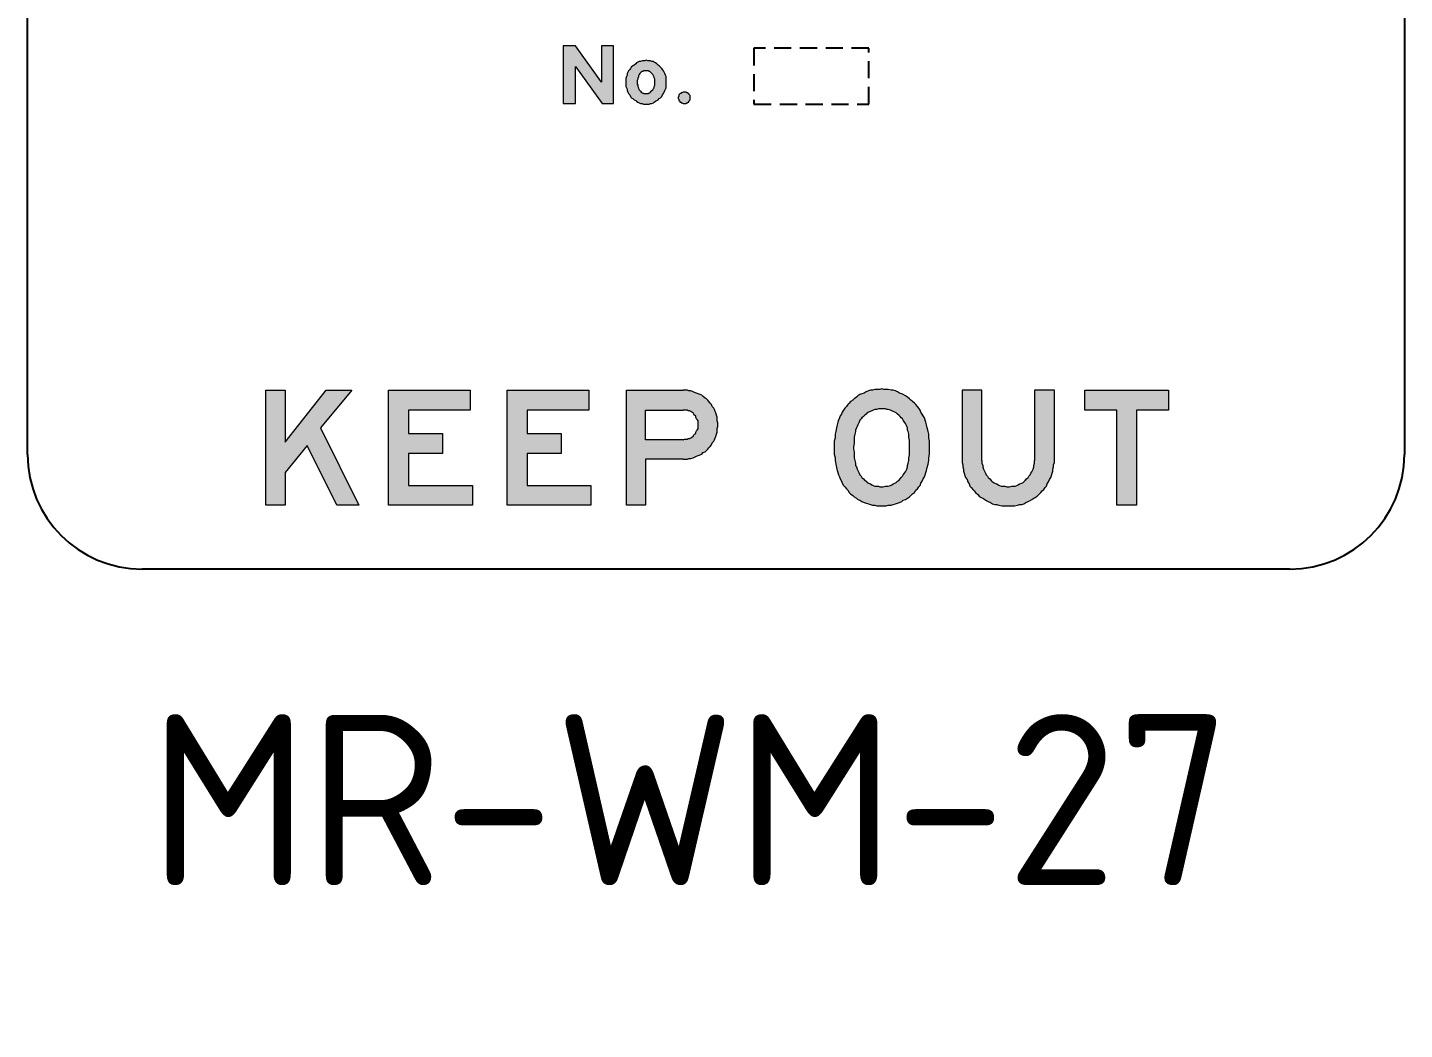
# Model space of a CAD drawing. Extents: x 79 to 946, y -1483 to 269.
# Drawn here: x 168.6 to 288.6, y 109.3 to 196.6 of the extents above; entities that cross this region are included whole.
import ezdxf

# ---------------------------------------------------------------- set-up
doc = ezdxf.new("R2010")
doc.units = 0
doc.header["$LTSCALE"] = 12
doc.header["$MEASUREMENT"] = 0
doc.linetypes.add('DASHED', pattern=[0.75, 0.5, -0.25])
doc.layers.get('0').update_dxf_attribs({"linetype": 'CONTINUOUS'})
for name, color, linetype in [('L25', 1, 'CONTINUOUS'), ('L35', 3, 'CONTINUOUS'), ('T25', 1, 'CONTINUOUS')]:
    doc.layers.add(name, color=color, linetype=linetype)
doc.styles.add('ISO', font='iso3098b.shx')

msp = doc.modelspace()

# ---------------------------------------------------------------- hatches: boundary and pattern name
at = {"layer": 'L25'}
h = msp.add_hatch(color=256, dxfattribs=at)
h.paths.add_polyline_path([(225.83, 190.03), (225.89, 190.03), (225.96, 190.03), (226.02, 190.09), (226.08, 190.09), (226.14, 190.15), (226.2, 190.15), (226.2, 190.21), (226.27, 190.27), (226.33, 190.34), (226.33, 190.4), (226.33, 190.46), (226.33, 190.52), (226.33, 190.58), (226.33, 190.64), (226.33, 190.71), (226.27, 190.77), (226.2, 190.83), (226.2, 190.89), (226.14, 190.89), (226.08, 190.95), (226.02, 190.95), (225.96, 191.02), (225.89, 191.02), (225.83, 191.02), (225.77, 191.02), (225.71, 191.02), (225.59, 190.95), (225.52, 190.95), (225.52, 190.89), (225.46, 190.89), (225.4, 190.83), (225.34, 190.77), (225.34, 190.71), (225.34, 190.64), (225.28, 190.58), (225.28, 190.52), (225.28, 190.46), (225.34, 190.4), (225.34, 190.34), (225.34, 190.27), (225.4, 190.21), (225.46, 190.15), (225.52, 190.15), (225.52, 190.09), (225.59, 190.09), (225.71, 190.03), (225.77, 190.03)])
h.paths.add_polyline_path([(223.42, 190.27), (223.54, 190.34), (223.61, 190.46), (223.73, 190.52), (223.85, 190.64), (223.92, 190.77), (223.98, 190.89), (224.04, 191.02), (224.1, 191.14), (224.16, 191.26), (224.22, 191.39), (224.22, 191.51), (224.22, 191.7), (224.22, 191.82), (224.22, 191.94), (224.22, 192.07), (224.22, 192.19), (224.22, 192.38), (224.16, 192.5), (224.1, 192.62), (224.04, 192.75), (223.98, 192.87), (223.92, 192.99), (223.85, 193.06), (223.73, 193.18), (223.61, 193.3), (223.54, 193.37), (223.42, 193.49), (223.3, 193.55), (223.17, 193.61), (223.11, 193.68), (222.99, 193.68), (222.86, 193.74), (222.74, 193.74), (222.62, 193.74), (222.49, 193.8), (222.37, 193.74), (222.25, 193.74), (222.12, 193.74), (222, 193.68), (221.87, 193.68), (221.75, 193.61), (221.63, 193.55), (221.57, 193.49), (221.44, 193.37), (221.32, 193.3), (221.19, 193.18), (221.13, 193.06), (221.07, 192.99), (220.95, 192.87), (220.88, 192.75), (220.82, 192.62), (220.82, 192.5), (220.76, 192.38), (220.7, 192.19), (220.7, 192.07), (220.7, 191.94), (220.7, 191.82), (220.7, 191.7), (220.7, 191.51), (220.76, 191.39), (220.82, 191.26), (220.82, 191.14), (220.88, 191.02), (220.95, 190.89), (221.07, 190.77), (221.13, 190.64), (221.19, 190.52), (221.32, 190.46), (221.44, 190.34), (221.57, 190.27), (221.63, 190.21), (221.75, 190.15), (221.87, 190.09), (222, 190.03), (222.12, 190.03), (222.25, 189.96), (222.37, 189.96), (222.49, 189.96), (222.62, 189.96), (222.74, 189.96), (222.86, 190.03), (222.99, 190.03), (223.11, 190.09), (223.17, 190.15), (223.3, 190.21)])
h.paths.add_polyline_path([(222.99, 191.14), (223.05, 191.2), (223.11, 191.32), (223.17, 191.39), (223.17, 191.51), (223.24, 191.63), (223.24, 191.7), (223.24, 191.82), (223.24, 191.94), (223.24, 192.01), (223.24, 192.13), (223.17, 192.25), (223.17, 192.31), (223.11, 192.44), (223.05, 192.56), (222.99, 192.62), (222.93, 192.69), (222.86, 192.75), (222.8, 192.81), (222.74, 192.81), (222.68, 192.87), (222.62, 192.87), (222.49, 192.87), (222.43, 192.87), (222.37, 192.87), (222.25, 192.87), (222.18, 192.81), (222.12, 192.81), (222.06, 192.75), (222, 192.69), (221.94, 192.62), (221.87, 192.56), (221.81, 192.44), (221.81, 192.31), (221.75, 192.25), (221.75, 192.13), (221.69, 192.01), (221.69, 191.94), (221.69, 191.82), (221.69, 191.7), (221.75, 191.63), (221.75, 191.51), (221.81, 191.39), (221.81, 191.32), (221.87, 191.2), (221.94, 191.14), (222, 191.08), (222.06, 191.02), (222.12, 190.95), (222.18, 190.95), (222.25, 190.89), (222.37, 190.89), (222.43, 190.89), (222.49, 190.89), (222.62, 190.89), (222.68, 190.89), (222.74, 190.95), (222.8, 190.95), (222.86, 191.02), (222.93, 191.08)], flags=16)
h.paths.add_polyline_path([(215.26, 190.03), (216.31, 190.03), (216.31, 193.24), (218.66, 190.03), (219.65, 190.03), (219.65, 195.04), (218.6, 195.04), (218.6, 191.88), (216.31, 195.04), (215.26, 195.04)])
h.paths.add_polyline_path([(218.69, 113.1), (222.79, 113.1), (222.79, 109.35), (218.69, 109.35)], flags=9)
h = msp.add_hatch(color=256, dxfattribs=at)
h.paths.add_polyline_path([(260.72, 165.04), (268.01, 165.04), (268.01, 163.31), (265.23, 163.31), (265.23, 155.02), (263.5, 155.02), (263.5, 163.31), (260.72, 163.31)])
h.paths.add_polyline_path([(189.34, 165.04), (191.01, 165.04), (191.01, 160.52), (194.6, 165.04), (196.82, 165.04), (194.1, 161.76), (197.44, 155.02), (195.52, 155.02), (192.93, 160.21), (191.01, 157.86), (191.01, 155.02), (189.34, 155.02)])
h.paths.add_polyline_path([(200.04, 165.04), (207.15, 165.04), (207.15, 163.31), (201.77, 163.31), (201.77, 161.27), (204.74, 161.27), (204.74, 159.53), (201.77, 159.53), (201.77, 156.75), (207.34, 156.75), (207.34, 155.02), (200.04, 155.02)])
h.paths.add_polyline_path([(210.37, 165.04), (217.48, 165.04), (217.48, 163.31), (212.1, 163.31), (212.1, 161.27), (215.07, 161.27), (215.07, 159.53), (212.1, 159.53), (212.1, 156.75), (217.67, 156.75), (217.67, 155.02), (210.37, 155.02)])
h.paths.add_polyline_path([(243.03, 163.43), (242.84, 163.43), (242.72, 163.43), (242.59, 163.37), (242.41, 163.37), (242.28, 163.31), (242.16, 163.24), (242.04, 163.18), (241.85, 163.12), (241.73, 163.06), (241.67, 162.94), (241.54, 162.87), (241.42, 162.75), (241.29, 162.63), (241.23, 162.56), (241.11, 162.44), (241.05, 162.25), (240.99, 162.13), (240.92, 162.01), (240.86, 161.88), (240.8, 161.76), (240.74, 161.57), (240.74, 161.45), (240.68, 161.2), (240.61, 160.96), (240.61, 160.65), (240.61, 160.4), (240.55, 160.15), (240.55, 159.9), (240.61, 159.66), (240.61, 159.41), (240.61, 159.16), (240.68, 158.92), (240.74, 158.67), (240.74, 158.48), (240.8, 158.36), (240.86, 158.17), (240.92, 158.05), (240.99, 157.93), (241.05, 157.8), (241.11, 157.68), (241.23, 157.55), (241.29, 157.43), (241.42, 157.31), (241.54, 157.18), (241.67, 157.12), (241.73, 157), (241.85, 156.94), (242.04, 156.87), (242.16, 156.81), (242.28, 156.75), (242.41, 156.69), (242.59, 156.69), (242.72, 156.69), (242.84, 156.63), (243.03, 156.63), (243.15, 156.63), (243.34, 156.69), (243.46, 156.69), (243.58, 156.69), (243.77, 156.75), (243.89, 156.81), (244.02, 156.87), (244.14, 156.94), (244.26, 157), (244.39, 157.12), (244.51, 157.18), (244.63, 157.31), (244.7, 157.43), (244.82, 157.55), (244.88, 157.68), (245.01, 157.8), (245.07, 157.93), (245.13, 158.05), (245.19, 158.17), (245.25, 158.36), (245.25, 158.48), (245.31, 158.67), (245.38, 158.92), (245.38, 159.16), (245.44, 159.41), (245.44, 159.66), (245.44, 159.9), (245.44, 160.15), (245.44, 160.4), (245.44, 160.65), (245.38, 160.96), (245.38, 161.2), (245.31, 161.45), (245.25, 161.57), (245.25, 161.76), (245.19, 161.88), (245.13, 162.01), (245.07, 162.13), (245.01, 162.25), (244.88, 162.44), (244.82, 162.56), (244.7, 162.63), (244.63, 162.75), (244.51, 162.87), (244.39, 162.94), (244.26, 163.06), (244.14, 163.12), (244.02, 163.18), (243.89, 163.24), (243.77, 163.31), (243.58, 163.37), (243.46, 163.37), (243.34, 163.43), (243.15, 163.43)], flags=16)
h.paths.add_polyline_path([(243.03, 165.16), (242.84, 165.1), (242.59, 165.1), (242.41, 165.1), (242.22, 165.04), (242.04, 165.04), (241.85, 164.98), (241.67, 164.91), (241.48, 164.79), (241.29, 164.73), (241.11, 164.67), (240.92, 164.54), (240.8, 164.42), (240.61, 164.3), (240.49, 164.17), (240.3, 164.05), (240.18, 163.92), (240.06, 163.8), (239.93, 163.62), (239.81, 163.49), (239.69, 163.31), (239.56, 163.12), (239.5, 162.94), (239.38, 162.81), (239.32, 162.63), (239.25, 162.44), (239.19, 162.25), (239.13, 162.01), (239.07, 161.76), (239.01, 161.45), (238.94, 161.2), (238.94, 160.89), (238.88, 160.59), (238.88, 160.34), (238.88, 160.03), (238.88, 159.72), (238.88, 159.47), (238.94, 159.16), (238.94, 158.92), (239.01, 158.61), (239.07, 158.3), (239.13, 158.05), (239.19, 157.86), (239.25, 157.68), (239.32, 157.49), (239.38, 157.31), (239.5, 157.12), (239.56, 156.94), (239.69, 156.75), (239.81, 156.63), (239.93, 156.44), (240.06, 156.32), (240.18, 156.13), (240.3, 156.01), (240.49, 155.88), (240.61, 155.76), (240.8, 155.64), (240.92, 155.51), (241.11, 155.45), (241.29, 155.33), (241.48, 155.27), (241.67, 155.2), (241.85, 155.14), (242.04, 155.08), (242.22, 155.02), (242.41, 155.02), (242.59, 154.96), (242.84, 154.96), (243.03, 154.96), (243.21, 154.96), (243.4, 154.96), (243.58, 155.02), (243.83, 155.02), (244.02, 155.08), (244.2, 155.14), (244.39, 155.2), (244.57, 155.27), (244.76, 155.33), (244.88, 155.45), (245.07, 155.51), (245.25, 155.64), (245.44, 155.76), (245.56, 155.88), (245.69, 156.01), (245.87, 156.13), (245.99, 156.32), (246.12, 156.44), (246.24, 156.63), (246.37, 156.75), (246.43, 156.94), (246.55, 157.12), (246.61, 157.31), (246.74, 157.49), (246.8, 157.68), (246.86, 157.86), (246.92, 158.05), (246.98, 158.3), (247.05, 158.61), (247.11, 158.92), (247.11, 159.16), (247.17, 159.47), (247.17, 159.72), (247.17, 160.03), (247.17, 160.34), (247.17, 160.59), (247.11, 160.89), (247.11, 161.2), (247.05, 161.45), (246.98, 161.76), (246.92, 162.01), (246.86, 162.25), (246.8, 162.44), (246.74, 162.63), (246.61, 162.81), (246.55, 162.94), (246.43, 163.12), (246.37, 163.31), (246.24, 163.49), (246.12, 163.62), (245.99, 163.8), (245.87, 163.92), (245.69, 164.05), (245.56, 164.17), (245.44, 164.3), (245.25, 164.42), (245.07, 164.54), (244.88, 164.67), (244.76, 164.73), (244.57, 164.79), (244.39, 164.91), (244.2, 164.98), (244.02, 165.04), (243.83, 165.04), (243.58, 165.1), (243.4, 165.1), (243.21, 165.1)])
h.paths.add_polyline_path([(251.75, 158.92), (251.75, 165.04), (250.02, 165.04), (250.02, 158.92), (250.02, 158.73), (250.08, 158.54), (250.08, 158.36), (250.14, 158.17), (250.14, 157.99), (250.2, 157.8), (250.26, 157.62), (250.32, 157.43), (250.45, 157.25), (250.51, 157.06), (250.63, 156.87), (250.7, 156.69), (250.82, 156.56), (250.94, 156.38), (251.07, 156.26), (251.19, 156.13), (251.38, 155.95), (251.5, 155.82), (251.69, 155.7), (251.81, 155.64), (251.99, 155.51), (252.18, 155.39), (252.3, 155.33), (252.49, 155.27), (252.67, 155.14), (252.86, 155.08), (253.05, 155.08), (253.23, 155.02), (253.48, 154.96), (253.66, 154.96), (253.85, 154.96), (254.04, 154.96), (254.22, 154.96), (254.41, 154.96), (254.59, 154.96), (254.84, 155.02), (255.03, 155.08), (255.21, 155.08), (255.4, 155.14), (255.58, 155.27), (255.77, 155.33), (255.89, 155.39), (256.08, 155.51), (256.26, 155.64), (256.39, 155.7), (256.57, 155.82), (256.7, 155.95), (256.88, 156.13), (257, 156.26), (257.13, 156.38), (257.25, 156.56), (257.38, 156.69), (257.44, 156.87), (257.56, 157.06), (257.62, 157.25), (257.75, 157.43), (257.81, 157.62), (257.87, 157.8), (257.93, 157.99), (257.93, 158.17), (257.99, 158.36), (257.99, 158.54), (258.06, 158.73), (258.06, 158.92), (258.06, 165.04), (256.32, 165.04), (256.32, 158.92), (256.32, 158.79), (256.32, 158.67), (256.26, 158.48), (256.26, 158.36), (256.2, 158.17), (256.14, 158.05), (256.08, 157.93), (256.01, 157.8), (255.95, 157.68), (255.83, 157.55), (255.77, 157.43), (255.64, 157.31), (255.52, 157.18), (255.46, 157.12), (255.33, 157), (255.21, 156.94), (255.03, 156.87), (254.9, 156.81), (254.78, 156.75), (254.65, 156.69), (254.47, 156.69), (254.34, 156.69), (254.16, 156.63), (254.04, 156.63), (253.91, 156.63), (253.73, 156.69), (253.6, 156.69), (253.42, 156.69), (253.29, 156.75), (253.17, 156.81), (253.05, 156.87), (252.86, 156.94), (252.74, 157), (252.61, 157.12), (252.55, 157.18), (252.43, 157.31), (252.3, 157.43), (252.24, 157.55), (252.12, 157.68), (252.06, 157.8), (251.99, 157.93), (251.93, 158.05), (251.87, 158.17), (251.81, 158.36), (251.81, 158.48), (251.75, 158.67), (251.75, 158.79)])
h.paths.add_polyline_path([(225.71, 160.71), (222.43, 160.71), (222.43, 163.31), (225.71, 163.31), (225.83, 163.31), (225.96, 163.31), (226.08, 163.31), (226.14, 163.24), (226.26, 163.24), (226.39, 163.18), (226.45, 163.12), (226.57, 163.06), (226.64, 162.94), (226.7, 162.87), (226.82, 162.81), (226.82, 162.69), (226.88, 162.56), (226.94, 162.5), (227.01, 162.38), (227.01, 162.25), (227.01, 162.13), (227.01, 162.01), (227.01, 161.95), (227.01, 161.82), (227.01, 161.7), (226.94, 161.57), (226.88, 161.51), (226.82, 161.39), (226.82, 161.27), (226.7, 161.2), (226.64, 161.14), (226.57, 161.02), (226.45, 160.96), (226.39, 160.89), (226.26, 160.83), (226.14, 160.83), (226.08, 160.77), (225.96, 160.77), (225.83, 160.77)], flags=16)
h.paths.add_polyline_path([(225.71, 159.04), (222.43, 159.04), (222.43, 155.02), (220.76, 155.02), (220.76, 165.04), (225.71, 165.04), (225.89, 165.04), (226.08, 165.04), (226.2, 164.98), (226.39, 164.98), (226.57, 164.91), (226.7, 164.85), (226.88, 164.79), (227.01, 164.73), (227.19, 164.67), (227.32, 164.61), (227.44, 164.48), (227.63, 164.36), (227.75, 164.3), (227.87, 164.17), (227.93, 164.05), (228.06, 163.92), (228.18, 163.8), (228.24, 163.62), (228.37, 163.49), (228.43, 163.37), (228.49, 163.18), (228.55, 163.06), (228.61, 162.87), (228.68, 162.69), (228.68, 162.56), (228.68, 162.38), (228.74, 162.19), (228.74, 162.01), (228.74, 161.88), (228.68, 161.7), (228.68, 161.51), (228.68, 161.39), (228.61, 161.2), (228.55, 161.02), (228.49, 160.89), (228.43, 160.71), (228.37, 160.59), (228.24, 160.46), (228.18, 160.28), (228.06, 160.15), (227.93, 160.03), (227.87, 159.9), (227.75, 159.78), (227.63, 159.66), (227.44, 159.6), (227.32, 159.47), (227.19, 159.41), (227.01, 159.35), (226.88, 159.29), (226.7, 159.22), (226.57, 159.16), (226.39, 159.1), (226.2, 159.1), (226.08, 159.04), (225.89, 159.04)])

# ---------------------------------------------------------------- linework, layer by layer
at = {"color": 3, "lineweight": 0}
for points in [[(215.26, 190.03), (216.31, 190.03), (216.31, 193.24), (218.66, 190.03), (219.65, 190.03), (219.65, 195.04), (218.6, 195.04), (218.6, 191.88), (216.31, 195.04), (215.26, 195.04), (215.26, 190.03), (215.26, 190.03)], [(223.42, 190.27), (223.54, 190.34), (223.61, 190.46), (223.73, 190.52), (223.85, 190.64), (223.92, 190.77), (223.98, 190.89), (224.04, 191.02), (224.1, 191.14), (224.16, 191.26), (224.22, 191.39), (224.22, 191.51), (224.22, 191.7), (224.22, 191.82), (224.22, 191.94), (224.22, 192.07), (224.22, 192.19), (224.22, 192.38), (224.16, 192.5), (224.1, 192.62), (224.04, 192.75), (223.98, 192.87), (223.92, 192.99), (223.85, 193.06), (223.73, 193.18), (223.61, 193.3), (223.54, 193.37), (223.42, 193.49), (223.3, 193.55), (223.17, 193.61), (223.11, 193.68), (222.99, 193.68), (222.86, 193.74), (222.74, 193.74), (222.62, 193.74), (222.49, 193.8), (222.37, 193.74), (222.25, 193.74), (222.12, 193.74), (222, 193.68), (221.87, 193.68), (221.75, 193.61), (221.63, 193.55), (221.57, 193.49), (221.44, 193.37), (221.32, 193.3), (221.19, 193.18), (221.13, 193.06), (221.07, 192.99), (220.95, 192.87), (220.88, 192.75), (220.82, 192.62), (220.82, 192.5), (220.76, 192.38), (220.7, 192.19), (220.7, 192.07), (220.7, 191.94), (220.7, 191.82), (220.7, 191.7), (220.7, 191.51), (220.76, 191.39), (220.82, 191.26), (220.82, 191.14), (220.88, 191.02), (220.95, 190.89), (221.07, 190.77), (221.13, 190.64), (221.19, 190.52), (221.32, 190.46), (221.44, 190.34), (221.57, 190.27), (221.63, 190.21), (221.75, 190.15), (221.87, 190.09), (222, 190.03), (222.12, 190.03), (222.25, 189.96), (222.37, 189.96), (222.49, 189.96), (222.62, 189.96), (222.74, 189.96), (222.86, 190.03), (222.99, 190.03), (223.11, 190.09), (223.17, 190.15), (223.3, 190.21), (223.42, 190.27), (223.42, 190.27)], [(222.99, 191.14), (223.05, 191.2), (223.11, 191.32), (223.17, 191.39), (223.17, 191.51), (223.24, 191.63), (223.24, 191.7), (223.24, 191.82), (223.24, 191.94), (223.24, 192.01), (223.24, 192.13), (223.17, 192.25), (223.17, 192.31), (223.11, 192.44), (223.05, 192.56), (222.99, 192.62), (222.93, 192.69), (222.86, 192.75), (222.8, 192.81), (222.74, 192.81), (222.68, 192.87), (222.62, 192.87), (222.49, 192.87), (222.43, 192.87), (222.37, 192.87), (222.25, 192.87), (222.18, 192.81), (222.12, 192.81), (222.06, 192.75), (222, 192.69), (221.94, 192.62), (221.87, 192.56), (221.81, 192.44), (221.81, 192.31), (221.75, 192.25), (221.75, 192.13), (221.69, 192.01), (221.69, 191.94), (221.69, 191.82), (221.69, 191.7), (221.75, 191.63), (221.75, 191.51), (221.81, 191.39), (221.81, 191.32), (221.87, 191.2), (221.94, 191.14), (222, 191.08), (222.06, 191.02), (222.12, 190.95), (222.18, 190.95), (222.25, 190.89), (222.37, 190.89), (222.43, 190.89), (222.49, 190.89), (222.62, 190.89), (222.68, 190.89), (222.74, 190.95), (222.8, 190.95), (222.86, 191.02), (222.93, 191.08), (222.99, 191.14), (222.99, 191.14)], [(225.83, 190.03), (225.89, 190.03), (225.96, 190.03), (226.02, 190.09), (226.08, 190.09), (226.14, 190.15), (226.2, 190.15), (226.2, 190.21), (226.27, 190.27), (226.33, 190.34), (226.33, 190.4), (226.33, 190.46), (226.33, 190.52), (226.33, 190.58), (226.33, 190.64), (226.33, 190.71), (226.27, 190.77), (226.2, 190.83), (226.2, 190.89), (226.14, 190.89), (226.08, 190.95), (226.02, 190.95), (225.96, 191.02), (225.89, 191.02), (225.83, 191.02), (225.77, 191.02), (225.71, 191.02), (225.59, 190.95), (225.52, 190.95), (225.52, 190.89), (225.46, 190.89), (225.4, 190.83), (225.34, 190.77), (225.34, 190.71), (225.34, 190.64), (225.28, 190.58), (225.28, 190.52), (225.28, 190.46), (225.34, 190.4), (225.34, 190.34), (225.34, 190.27), (225.4, 190.21), (225.46, 190.15), (225.52, 190.15), (225.52, 190.09), (225.59, 190.09), (225.71, 190.03), (225.77, 190.03), (225.83, 190.03), (225.83, 190.03)], [(189.34, 165.04), (191.01, 165.04), (191.01, 160.52), (194.6, 165.04), (196.82, 165.04), (194.1, 161.76), (197.44, 155.02), (195.52, 155.02), (192.93, 160.21), (191.01, 157.86), (191.01, 155.02), (189.34, 155.02), (189.34, 165.04), (189.34, 165.04)], [(200.04, 165.04), (207.15, 165.04), (207.15, 163.31), (201.77, 163.31), (201.77, 161.27), (204.74, 161.27), (204.74, 159.53), (201.77, 159.53), (201.77, 156.75), (207.34, 156.75), (207.34, 155.02), (200.04, 155.02), (200.04, 165.04), (200.04, 165.04)], [(210.37, 165.04), (217.48, 165.04), (217.48, 163.31), (212.1, 163.31), (212.1, 161.27), (215.07, 161.27), (215.07, 159.53), (212.1, 159.53), (212.1, 156.75), (217.67, 156.75), (217.67, 155.02), (210.37, 155.02), (210.37, 165.04), (210.37, 165.04)], [(220.76, 165.04), (225.71, 165.04)], [(225.71, 159.04), (222.43, 159.04), (222.43, 155.02), (220.76, 155.02), (220.76, 165.04)], [(228.74, 162.01), (228.74, 162.19), (228.68, 162.38), (228.68, 162.56), (228.68, 162.69), (228.61, 162.87), (228.55, 163.06), (228.49, 163.18), (228.43, 163.37), (228.37, 163.49), (228.24, 163.62), (228.18, 163.8), (228.06, 163.92), (227.93, 164.05), (227.87, 164.17), (227.75, 164.3), (227.63, 164.36), (227.44, 164.48), (227.32, 164.61), (227.19, 164.67), (227.01, 164.73), (226.88, 164.79), (226.7, 164.85), (226.57, 164.91), (226.39, 164.98), (226.2, 164.98), (226.08, 165.04), (225.89, 165.04), (225.71, 165.04)], [(243.03, 165.16), (242.84, 165.1), (242.59, 165.1), (242.41, 165.1), (242.22, 165.04), (242.04, 165.04), (241.85, 164.98), (241.67, 164.91), (241.48, 164.79), (241.29, 164.73), (241.11, 164.67), (240.92, 164.54), (240.8, 164.42), (240.61, 164.3), (240.49, 164.17), (240.3, 164.05), (240.18, 163.92), (240.06, 163.8), (239.93, 163.62)], [(246.12, 163.62), (245.99, 163.8), (245.87, 163.92), (245.69, 164.05), (245.56, 164.17), (245.44, 164.3), (245.25, 164.42), (245.07, 164.54), (244.88, 164.67), (244.76, 164.73), (244.57, 164.79), (244.39, 164.91), (244.2, 164.98), (244.02, 165.04), (243.83, 165.04), (243.58, 165.1), (243.4, 165.1), (243.21, 165.1), (243.03, 165.16)], [(250.02, 165.04), (250.02, 158.92), (250.02, 158.73), (250.08, 158.54), (250.08, 158.36), (250.14, 158.17), (250.14, 157.99), (250.2, 157.8), (250.26, 157.62), (250.32, 157.43), (250.45, 157.25), (250.51, 157.06), (250.63, 156.87), (250.7, 156.69), (250.82, 156.56), (250.94, 156.38), (251.07, 156.26), (251.19, 156.13), (251.38, 155.95), (251.5, 155.82), (251.69, 155.7), (251.81, 155.64), (251.99, 155.51), (252.18, 155.39), (252.3, 155.33), (252.49, 155.27), (252.67, 155.14), (252.86, 155.08), (253.05, 155.08), (253.23, 155.02), (253.48, 154.96), (253.66, 154.96), (253.85, 154.96), (254.04, 154.96), (254.22, 154.96), (254.41, 154.96), (254.59, 154.96), (254.84, 155.02), (255.03, 155.08), (255.21, 155.08), (255.4, 155.14), (255.58, 155.27), (255.77, 155.33), (255.89, 155.39), (256.08, 155.51), (256.26, 155.64), (256.39, 155.7), (256.57, 155.82), (256.7, 155.95), (256.88, 156.13), (257, 156.26), (257.13, 156.38), (257.25, 156.56), (257.38, 156.69), (257.44, 156.87), (257.56, 157.06), (257.62, 157.25), (257.75, 157.43), (257.81, 157.62), (257.87, 157.8), (257.93, 157.99), (257.93, 158.17), (257.99, 158.36), (257.99, 158.54), (258.06, 158.73), (258.06, 158.92), (258.06, 165.04), (256.32, 165.04), (256.32, 158.92)], [(251.75, 158.92), (251.75, 165.04), (250.02, 165.04)], [(260.72, 165.04), (268.01, 165.04), (268.01, 163.31), (265.23, 163.31), (265.23, 155.02), (263.5, 155.02), (263.5, 163.31), (260.72, 163.31), (260.72, 165.04), (260.72, 165.04)], [(222.43, 163.31), (225.71, 163.31)], [(225.71, 160.71), (222.43, 160.71), (222.43, 163.31)], [(227.01, 162.01), (227.01, 162.13), (227.01, 162.25), (227.01, 162.38), (226.94, 162.5), (226.88, 162.56), (226.82, 162.69), (226.82, 162.81), (226.7, 162.87), (226.64, 162.94), (226.57, 163.06), (226.45, 163.12), (226.39, 163.18), (226.26, 163.24), (226.14, 163.24), (226.08, 163.31), (225.96, 163.31), (225.83, 163.31), (225.71, 163.31)], [(239.93, 163.62), (239.81, 163.49), (239.69, 163.31), (239.56, 163.12), (239.5, 162.94), (239.38, 162.81), (239.32, 162.63), (239.25, 162.44), (239.19, 162.25), (239.13, 162.01)], [(243.03, 163.43), (242.84, 163.43), (242.72, 163.43), (242.59, 163.37), (242.41, 163.37), (242.28, 163.31), (242.16, 163.24), (242.04, 163.18), (241.85, 163.12), (241.73, 163.06), (241.67, 162.94), (241.54, 162.87), (241.42, 162.75), (241.29, 162.63), (241.23, 162.56)], [(244.82, 162.56), (244.7, 162.63), (244.63, 162.75), (244.51, 162.87), (244.39, 162.94), (244.26, 163.06), (244.14, 163.12), (244.02, 163.18), (243.89, 163.24), (243.77, 163.31), (243.58, 163.37), (243.46, 163.37), (243.34, 163.43), (243.15, 163.43), (243.03, 163.43)], [(246.92, 162.01), (246.86, 162.25), (246.8, 162.44), (246.74, 162.63), (246.61, 162.81), (246.55, 162.94), (246.43, 163.12), (246.37, 163.31), (246.24, 163.49), (246.12, 163.62)], [(225.71, 159.04), (225.89, 159.04), (226.08, 159.04), (226.2, 159.1), (226.39, 159.1), (226.57, 159.16), (226.7, 159.22), (226.88, 159.29), (227.01, 159.35), (227.19, 159.41), (227.32, 159.47), (227.44, 159.6), (227.63, 159.66), (227.75, 159.78), (227.87, 159.9), (227.93, 160.03), (228.06, 160.15), (228.18, 160.28), (228.24, 160.46), (228.37, 160.59), (228.43, 160.71), (228.49, 160.89), (228.55, 161.02), (228.61, 161.2), (228.68, 161.39), (228.68, 161.51), (228.68, 161.7), (228.74, 161.88), (228.74, 162.01)], [(225.71, 160.71), (225.83, 160.77), (225.96, 160.77), (226.08, 160.77), (226.14, 160.83), (226.26, 160.83), (226.39, 160.89), (226.45, 160.96), (226.57, 161.02), (226.64, 161.14), (226.7, 161.2), (226.82, 161.27), (226.82, 161.39), (226.88, 161.51), (226.94, 161.57), (227.01, 161.7), (227.01, 161.82), (227.01, 161.95), (227.01, 162.01)], [(239.13, 162.01), (239.07, 161.76), (239.01, 161.45), (238.94, 161.2), (238.94, 160.89), (238.88, 160.59), (238.88, 160.34), (238.88, 160.03), (238.88, 159.72), (238.88, 159.47), (238.94, 159.16), (238.94, 158.92), (239.01, 158.61), (239.07, 158.3), (239.13, 158.05)], [(241.23, 162.56), (241.11, 162.44), (241.05, 162.25), (240.99, 162.13), (240.92, 162.01), (240.86, 161.88), (240.8, 161.76), (240.74, 161.57), (240.74, 161.45)], [(245.31, 161.45), (245.25, 161.57), (245.25, 161.76), (245.19, 161.88), (245.13, 162.01), (245.07, 162.13), (245.01, 162.25), (244.88, 162.44), (244.82, 162.56)], [(246.92, 158.05), (246.98, 158.3), (247.05, 158.61), (247.11, 158.92), (247.11, 159.16), (247.17, 159.47), (247.17, 159.72), (247.17, 160.03), (247.17, 160.34), (247.17, 160.59), (247.11, 160.89), (247.11, 161.2), (247.05, 161.45), (246.98, 161.76), (246.92, 162.01)], [(240.74, 161.45), (240.68, 161.2), (240.61, 160.96), (240.61, 160.65), (240.61, 160.4), (240.55, 160.15), (240.55, 159.9), (240.61, 159.66), (240.61, 159.41), (240.61, 159.16), (240.68, 158.92), (240.74, 158.67)], [(245.31, 158.67), (245.38, 158.92), (245.38, 159.16), (245.44, 159.41), (245.44, 159.66), (245.44, 159.9), (245.44, 160.15), (245.44, 160.4), (245.44, 160.65), (245.38, 160.96), (245.38, 161.2), (245.31, 161.45)], [(240.74, 158.67), (240.74, 158.48), (240.8, 158.36), (240.86, 158.17), (240.92, 158.05), (240.99, 157.93), (241.05, 157.8), (241.11, 157.68), (241.23, 157.55)], [(244.82, 157.55), (244.88, 157.68), (245.01, 157.8), (245.07, 157.93), (245.13, 158.05), (245.19, 158.17), (245.25, 158.36), (245.25, 158.48), (245.31, 158.67)], [(251.75, 158.92), (251.75, 158.79), (251.75, 158.67), (251.81, 158.48), (251.81, 158.36), (251.87, 158.17), (251.93, 158.05), (251.99, 157.93), (252.06, 157.8), (252.12, 157.68), (252.24, 157.55), (252.3, 157.43), (252.43, 157.31), (252.55, 157.18), (252.61, 157.12), (252.74, 157), (252.86, 156.94), (253.05, 156.87), (253.17, 156.81), (253.29, 156.75), (253.42, 156.69), (253.6, 156.69), (253.73, 156.69), (253.91, 156.63), (254.04, 156.63), (254.16, 156.63), (254.34, 156.69), (254.47, 156.69), (254.65, 156.69), (254.78, 156.75), (254.9, 156.81), (255.03, 156.87), (255.21, 156.94), (255.33, 157), (255.46, 157.12), (255.52, 157.18), (255.64, 157.31), (255.77, 157.43), (255.83, 157.55), (255.95, 157.68), (256.01, 157.8), (256.08, 157.93), (256.14, 158.05), (256.2, 158.17), (256.26, 158.36), (256.26, 158.48), (256.32, 158.67), (256.32, 158.79), (256.32, 158.92)], [(239.13, 158.05), (239.19, 157.86), (239.25, 157.68), (239.32, 157.49), (239.38, 157.31), (239.5, 157.12), (239.56, 156.94), (239.69, 156.75), (239.81, 156.63), (239.93, 156.44)], [(241.23, 157.55), (241.29, 157.43), (241.42, 157.31), (241.54, 157.18), (241.67, 157.12), (241.73, 157), (241.85, 156.94), (242.04, 156.87), (242.16, 156.81), (242.28, 156.75), (242.41, 156.69), (242.59, 156.69), (242.72, 156.69), (242.84, 156.63), (243.03, 156.63)], [(243.03, 156.63), (243.15, 156.63), (243.34, 156.69), (243.46, 156.69), (243.58, 156.69), (243.77, 156.75), (243.89, 156.81), (244.02, 156.87), (244.14, 156.94), (244.26, 157), (244.39, 157.12), (244.51, 157.18), (244.63, 157.31), (244.7, 157.43), (244.82, 157.55)], [(246.12, 156.44), (246.24, 156.63), (246.37, 156.75), (246.43, 156.94), (246.55, 157.12), (246.61, 157.31), (246.74, 157.49), (246.8, 157.68), (246.86, 157.86), (246.92, 158.05)], [(239.93, 156.44), (240.06, 156.32), (240.18, 156.13), (240.3, 156.01), (240.49, 155.88), (240.61, 155.76), (240.8, 155.64), (240.92, 155.51), (241.11, 155.45), (241.29, 155.33), (241.48, 155.27), (241.67, 155.2), (241.85, 155.14), (242.04, 155.08), (242.22, 155.02), (242.41, 155.02), (242.59, 154.96), (242.84, 154.96), (243.03, 154.96), (243.21, 154.96), (243.4, 154.96), (243.58, 155.02), (243.83, 155.02), (244.02, 155.08), (244.2, 155.14), (244.39, 155.2), (244.57, 155.27), (244.76, 155.33), (244.88, 155.45), (245.07, 155.51), (245.25, 155.64), (245.44, 155.76), (245.56, 155.88), (245.69, 156.01), (245.87, 156.13), (245.99, 156.32), (246.12, 156.44)]]:
    msp.add_lwpolyline(points, dxfattribs=at)
at = {"layer": 'L25', "linetype": 'DASHED', "ltscale": 0.25}
msp.add_lwpolyline([(231.88, 189.97), (241.88, 189.97), (241.88, 194.83), (231.88, 194.83)], close=True, dxfattribs=at)
at = {"layer": 'L35'}
for p, q in [((168.57, 159.45), (168.57, 259.45)), ((288.57, 259.45), (288.57, 159.45)), ((278.57, 149.45), (178.57, 149.45))]:
    msp.add_line(p, q, dxfattribs=at)
for centre, start, end in [((178.57, 159.45), 180, 270), ((278.57, 159.45), 270, 0)]:
    msp.add_arc(centre, 10, start, end, dxfattribs=at)

# ---------------------------------------------------------------- texts
at = {"layer": 'T25', "color": 3, "style": 'ISO'}
msp.add_text('MR-WM-27', height=14.897, dxfattribs=at).set_placement((179.18, 121.92))

doc.saveas('drawing.dxf')
